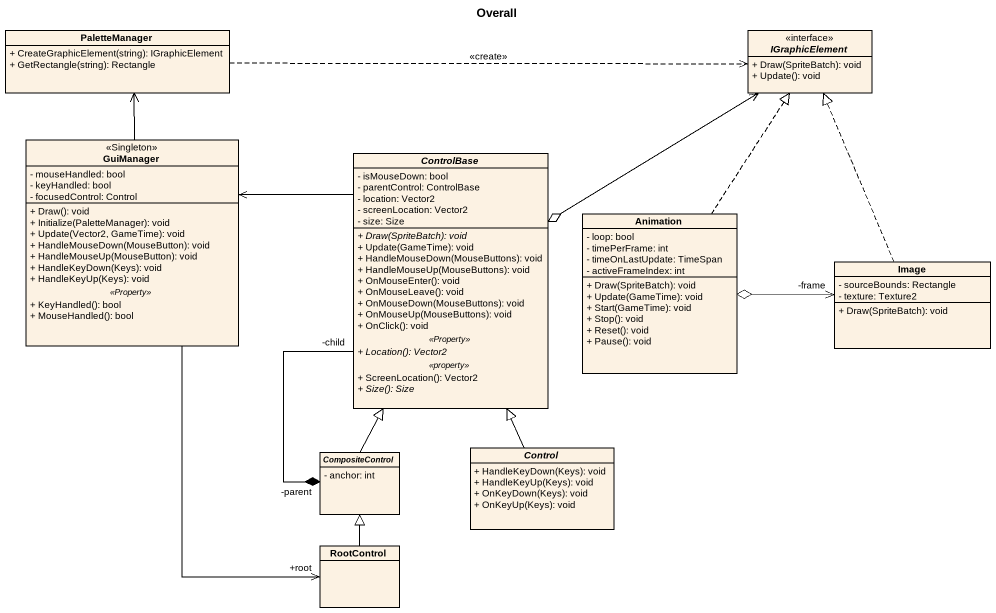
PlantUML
@startuml
title Overall
hide circle
hide empty members
skinparam classAttributeIconSize 0
class PaletteManager {
  + CreateGraphicElement(string): IGraphicElement
  + GetRectangle(string): Rectangle
}
interface IGraphicElement <<interface>> {
  + Draw(SpriteBatch): void
  + Update(): void
}
class GuiManager <<Singleton>> {
  - mouseHandled: bool
  - keyHandled: bool
  - focusedControl: Control
  --
  + Draw(): void
  + Initialize(PaletteManager): void
  + Update(Vector2, GameTime): void
  + HandleMouseDown(MouseButton): void
  + HandleMouseUp(MouseButton): void
  + HandleKeyDown(Keys): void
  + HandleKeyUp(Keys): void
  .. <<Property>> ..
  + KeyHandled(): bool
  + MouseHandled(): bool
}
abstract class ControlBase {
  - isMouseDown: bool
  - parentControl: ControlBase
  - location: Vector2
  - screenLocation: Vector2
  - size: Size
  --
  {abstract} + Draw(SpriteBatch): void
  + Update(GameTime): void
  + HandleMouseDown(MouseButtons): void
  + HandleMouseUp(MouseButtons): void
  + OnMouseEnter(): void
  + OnMouseLeave(): void
  + OnMouseDown(MouseButtons): void
  + OnMouseUp(MouseButtons): void
  + OnClick(): void
  .. <<Property>> ..
  {abstract} + Location(): Vector2
  .. <<property>> ..
  + ScreenLocation(): Vector2
  {abstract} + Size(): Size
}
class Animation {
  - loop: bool
  - timePerFrame: int
  - timeOnLastUpdate: TimeSpan
  - activeFrameIndex: int
  + Draw(SpriteBatch): void
  + Update(GameTime): void
  + Start(GameTime): void
  + Stop(): void
  + Reset(): void
  + Pause(): void
}
class Image {
  - sourceBounds: Rectangle
  - texture: Texture2
  + Draw(SpriteBatch): void
}
abstract class CompositeControl {
  - anchor: int
}
abstract class "Control" as Control_ {
  + HandleKeyDown(Keys): void
  + HandleKeyUp(Keys): void
  + OnKeyDown(Keys): void
  + OnKeyUp(Keys): void
}
class RootControl
PaletteManager .right.> IGraphicElement : <<create>>
IGraphicElement <--o ControlBase
GuiManager -up-> PaletteManager
GuiManager --> "+root" RootControl
ControlBase -left-> GuiManager
ControlBase "-child" --* "-parent" CompositeControl
Animation .up.|> IGraphicElement
Image .up.|> IGraphicElement
Image "-frame" <-left-o Animation
CompositeControl -up-|> ControlBase
Control_ -up-|> ControlBase
RootControl -up-|> CompositeControl
@enduml
